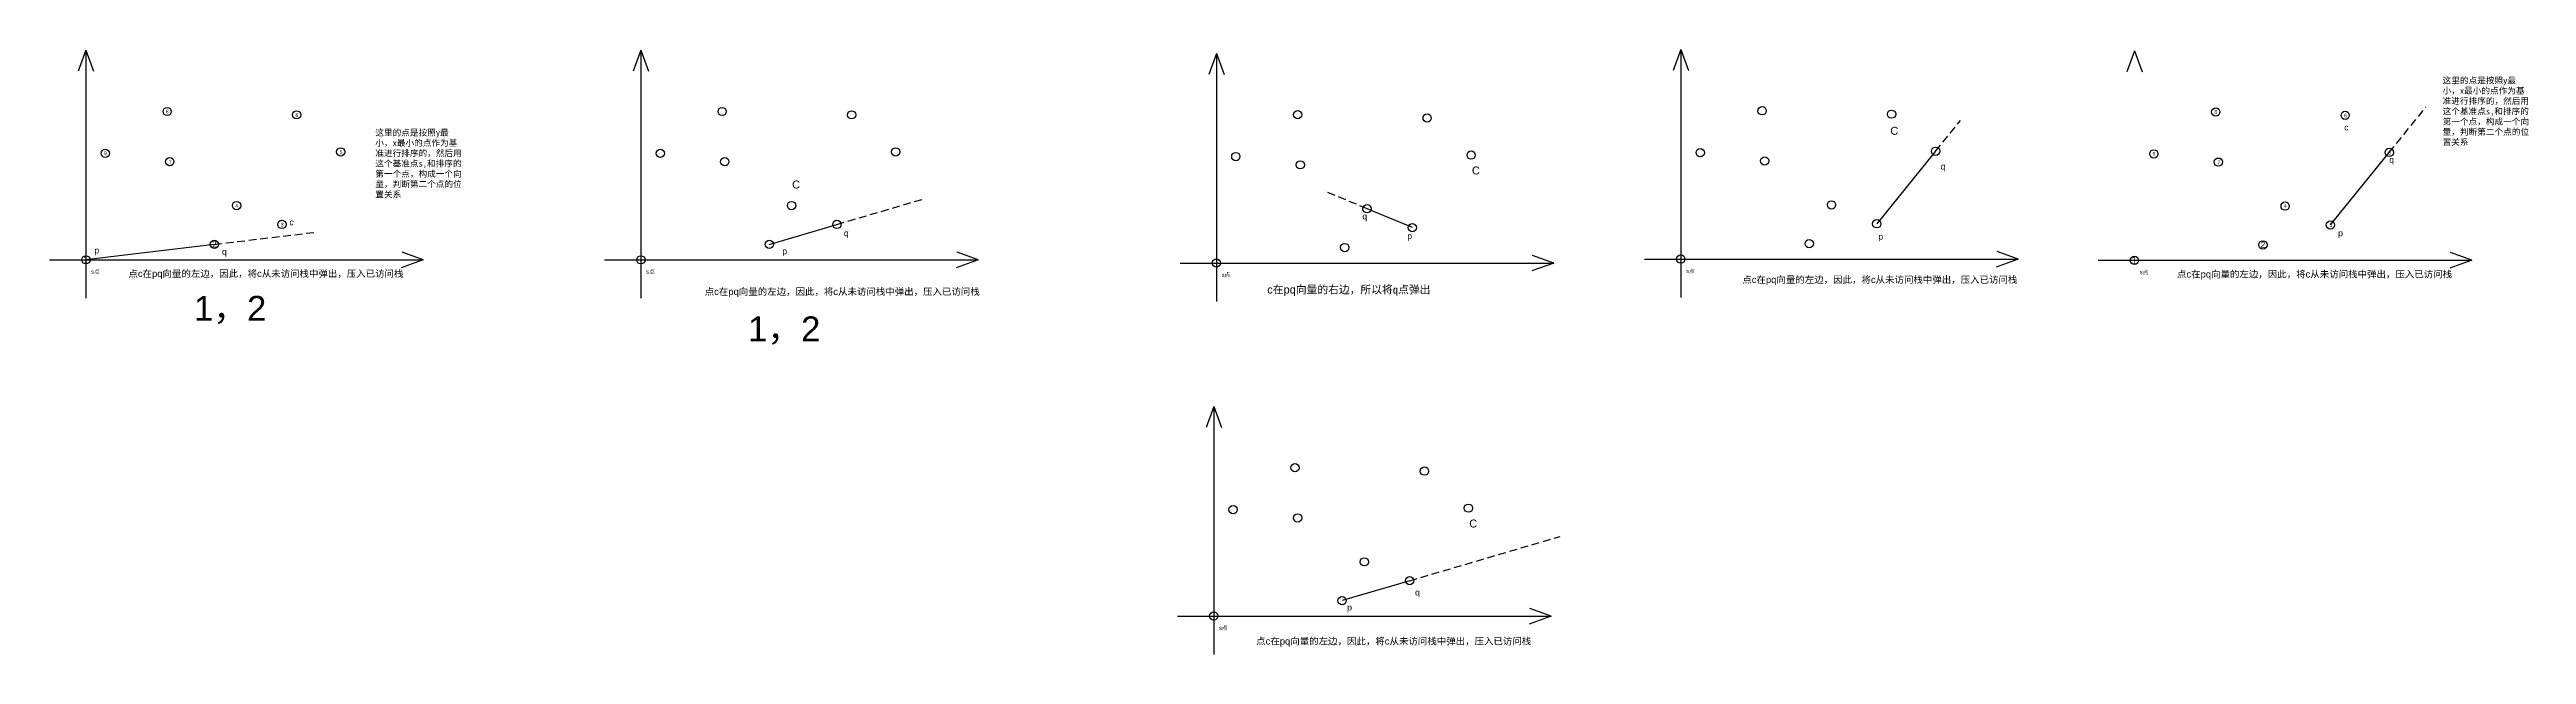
# Model space of a CAD drawing. Header units: inches. Extents: x -1.2 to 79, y -12.8 to 6.8.
import ezdxf

# ---------------------------------------------------------------- set-up
doc = ezdxf.new("R2010")
doc.units = ezdxf.units.IN
doc.header["$MEASUREMENT"] = 0
doc.linetypes.add('DASHED2', pattern=[0.375, 0.25, -0.125])
doc.styles.get("Standard").update_dxf_attribs({"font": 'arial.ttf'})

msp = doc.modelspace()

# ---------------------------------------------------------------- linework, layer by layer
for p, q in [((-0.001, 6.791), (-0.25, 6.107)), ((-0.001, 6.791), (-0.001, -1.246)), ((-0.001, 6.791), (0.248, 6.107)), ((17.969, 6.791), (17.72, 6.107)), ((17.969, 6.791), (17.969, -1.246)), ((17.969, 6.791), (18.217, 6.107)), ((36.602, 6.687), (36.354, 6.004)), ((36.602, 6.687), (36.602, -1.35)), ((36.602, 6.687), (36.851, 6.004)), ((51.639, 6.814), (51.391, 6.13)), ((51.639, 6.814), (51.639, -1.224)), ((51.639, 6.814), (51.888, 6.13)), ((66.327, 6.774), (66.078, 6.091)), ((66.327, 6.774), (66.576, 6.091)), ((59.888, 3.518), (57.985, 1.167)), ((72.673, 1.128), (74.576, 3.479)), ((42.948, 1.041), (41.481, 1.653)), ((22.126, 0.5), (24.314, 1.145)), ((10.92, -0.001), (10.237, 0.248)), ((28.89, -0.001), (28.206, 0.248)), ((47.523, -0.105), (46.84, 0.144)), ((50.463, 0.022), (62.56, 0.022)), ((62.56, 0.022), (61.853, -0.236)), ((62.56, 0.022), (61.877, 0.271)), ((77.248, -0.017), (76.565, 0.231)), ((-1.178, -0.001), (10.92, -0.001)), ((10.92, -0.001), (10.212, -0.258)), ((16.792, -0.001), (28.89, -0.001)), ((28.89, -0.001), (28.182, -0.258)), ((35.426, -0.105), (47.523, -0.105)), ((47.523, -0.105), (46.815, -0.362)), ((65.15, -0.017), (77.248, -0.017)), ((77.248, -0.017), (76.54, -0.275)), ((36.516, -4.753), (36.267, -5.436)), ((36.516, -4.753), (36.516, -12.79)), ((36.516, -4.753), (36.765, -5.436)), ((42.861, -10.399), (40.673, -11.044)), ((35.339, -11.544), (47.437, -11.544)), ((47.437, -11.544), (46.729, -11.802)), ((47.437, -11.544), (46.753, -11.296))]:
    msp.add_line(p, q)
at = {"linetype": 'DASHED2'}
for p, q in [((74.576, 3.479), (75.758, 4.94)), ((59.888, 3.518), (60.693, 4.512)), ((24.314, 1.145), (27.107, 1.968)), ((41.481, 1.653), (40.095, 2.231)), ((4.157, 0.5), (7.5, 0.902)), ((24.314, 1.145), (24.314, 1.145)), ((42.948, 1.041), (42.948, 1.041)), ((57.985, 1.167), (57.985, 1.167)), ((42.861, -10.399), (47.735, -8.962)), ((42.861, -10.399), (42.861, -10.399))]:
    msp.add_line(p, q, dxfattribs=at)
msp.add_lwpolyline([(4.157, 0.5), (-0.001, -0.001)])
for centre in [(2.631, 4.805), (6.822, 4.696), (20.601, 4.805), (24.792, 4.696), (39.234, 4.701), (54.271, 4.828), (58.463, 4.719), (68.959, 4.789), (73.15, 4.68), (43.426, 4.593), (0.627, 3.448), (2.715, 3.18), (8.248, 3.495), (18.597, 3.448), (20.685, 3.18), (26.217, 3.495), (37.231, 3.344), (39.318, 3.076), (44.851, 3.392), (52.268, 3.471), (54.355, 3.203), (59.888, 3.518), (66.955, 3.432), (69.043, 3.164), (74.576, 3.479), (4.878, 1.757), (22.847, 1.757), (41.481, 1.653), (56.518, 1.779), (71.206, 1.74), (6.345, 1.145), (24.314, 1.145), (42.948, 1.041), (57.985, 1.167), (72.673, 1.128), (-0.001, -0.001), (4.157, 0.5), (17.969, -0.001), (22.126, 0.5), (36.602, -0.105), (40.76, 0.396), (51.639, 0.022), (55.797, 0.522), (66.327, -0.017), (70.485, 0.483), (39.148, -6.738), (43.339, -6.847), (37.144, -8.095), (44.764, -8.048), (39.232, -8.363), (41.394, -9.787), (42.861, -10.399), (40.673, -11.044), (36.516, -11.544)]:
    msp.add_circle(centre, 0.134)

# ---------------------------------------------------------------- texts
for s, height, p in [('C', 0.256, (58.423, 4.051)), ('C', 0.256, (22.865, 2.311)), ('C', 0.256, (44.875, 2.766)), ('1', 0.24, (-0.093, -0.12)), ('2', 0.194, (4.086, 0.408)), ('1', 0.24, (66.235, -0.136)), ('2', 0.194, (70.414, 0.391)), ('点c在pq向量的左边，因此，将c从未访问栈中弹出，压入已访问栈', 0.21852, (1.377, -0.558)), ('点c在pq向量的左边，因此，将c从未访问栈中弹出，压入已访问栈', 0.21852, (53.631, -0.754)), ('点c在pq向量的左边，因此，将c从未访问栈中弹出，压入已访问栈', 0.21852, (67.705, -0.575)), ('1，2', 0.8024, (3.5, -1.972)), ('点c在pq向量的左边，因此，将c从未访问栈中弹出，压入已访问栈', 0.21852, (20.036, -1.141)), ('1，2', 0.8024, (21.44, -2.638)), ('C', 0.256, (44.789, -8.674)), ('点c在pq向量的左边，因此，将c从未访问栈中弹出，压入已访问栈', 0.21852, (37.891, -12.467))]:
    msp.add_text(s, height=height, dxfattribs=at).set_placement(p)
at = {"attachment_point": 1}
for s, width, insert, char_height in [('{\\fSimSun|b0|i0|c134|p2;这里的点是按照y最小，x最小的点作为基准进行排序的，然后用这个基准点s,和排序的第一个点，构成一个向量，判断第二个点的位置关系}', 2.82253, (76.304, 5.912), 0.2), ('{\\fSimSun|b0|i0|c134|p2;这里的点是按照y最小，x最小的点作为基准进行排序的，然后用这个基准点s,和排序的第一个点，构成一个向量，判断第二个点的位置关系}', 2.82253, (9.37, 4.22), 0.2), ('c', 0.21852, (73.118, 4.392), 0.2), ('q', 0.10926, (74.576, 3.345), 0.2), ('q', 0.16796, (60.051, 3.126), 0.2), ('c', 0.21852, (6.591, 1.318), 0.2), ('q', 0.16796, (24.543, 0.963), 0.2), ('q', 0.16796, (41.328, 1.511), 0.2), ('p', 0.24832, (72.922, 0.963), 0.2), ('p', 0.24832, (0.274, 0.405), 0.2), ('q', 0.10926, (4.406, 0.366), 0.2), ('s{\\fSimSun|b0|i0|c134|p2;点}', 1.2314, (0.17, -0.319), 0.13271), ('s{\\fSimSun|b0|i0|c134|p2;点}', 1.2314, (18.14, -0.319), 0.13271), ('s{\\fSimSun|b0|i0|c134|p2;点}', 1.2314, (36.773, -0.423), 0.13271), ('s{\\fSimSun|b0|i0|c134|p2;点}', 1.2314, (51.81, -0.297), 0.13271), ('s{\\fSimSun|b0|i0|c134|p2;点}', 1.2314, (66.498, -0.336), 0.13271), ('q', 0.16796, (43.035, -10.675), 0.2), ('s{\\fSimSun|b0|i0|c134|p2;点}', 1.2314, (36.687, -11.863), 0.13271)]:
    msp.add_mtext_dynamic_manual_height_columns(s, width=width, gutter_width=1, heights=[0], dxfattribs=dict(at, insert=insert, char_height=char_height))
at = {"linetype": 'DASHED2', "attachment_point": 1}
for s, width, gutter_width, insert, char_height in [('8', 0.039, 0.6, (2.587, 4.867), 0.12), ('8', 0.039, 0.6, (68.915, 4.851), 0.12), ('6', 0.04691, 0.6, (6.785, 4.749), 0.12), ('6', 0.04691, 0.6, (73.113, 4.732), 0.12), ('9', 0.13402, 0.6, (0.583, 3.511), 0.12), ('7', 0.0219, 0.6, (2.685, 3.226), 0.12), ('5', 0.04321, 0.6, (8.214, 3.549), 0.12), ('9', 0.13402, 0.6, (66.911, 3.495), 0.12), ('7', 0.0219, 0.6, (69.013, 3.209), 0.12), ('5', 0.04321, 0.6, (74.542, 3.532), 0.12), ('4', 0.06493, 0.6, (4.835, 1.815), 0.12), ('4', 0.06493, 0.6, (71.163, 1.798), 0.12), ('3', 0.04972, 0.6, (6.308, 1.198), 0.12), ('3', 0.04972, 0.6, (72.636, 1.182), 0.12), ('c{\\fSimSun|b0|i0|c134|p2;在}pq{\\fSimSun|b0|i0|c134|p2;向量的右边，所以将q点弹出}', 9.89968, 1.278, (38.25, -0.837), 0.25559)]:
    msp.add_mtext_dynamic_manual_height_columns(s, width=width, gutter_width=gutter_width, heights=[0], dxfattribs=dict(at, insert=insert, char_height=char_height))
at = {"char_height": 0.2, "attachment_point": 1}
for insert in [(42.783, 0.869), (58.036, 0.854), (22.547, 0.38), (40.836, -11.161)]:
    msp.add_mtext('p', dxfattribs=dict(at, insert=insert))

doc.saveas('drawing.dxf')
